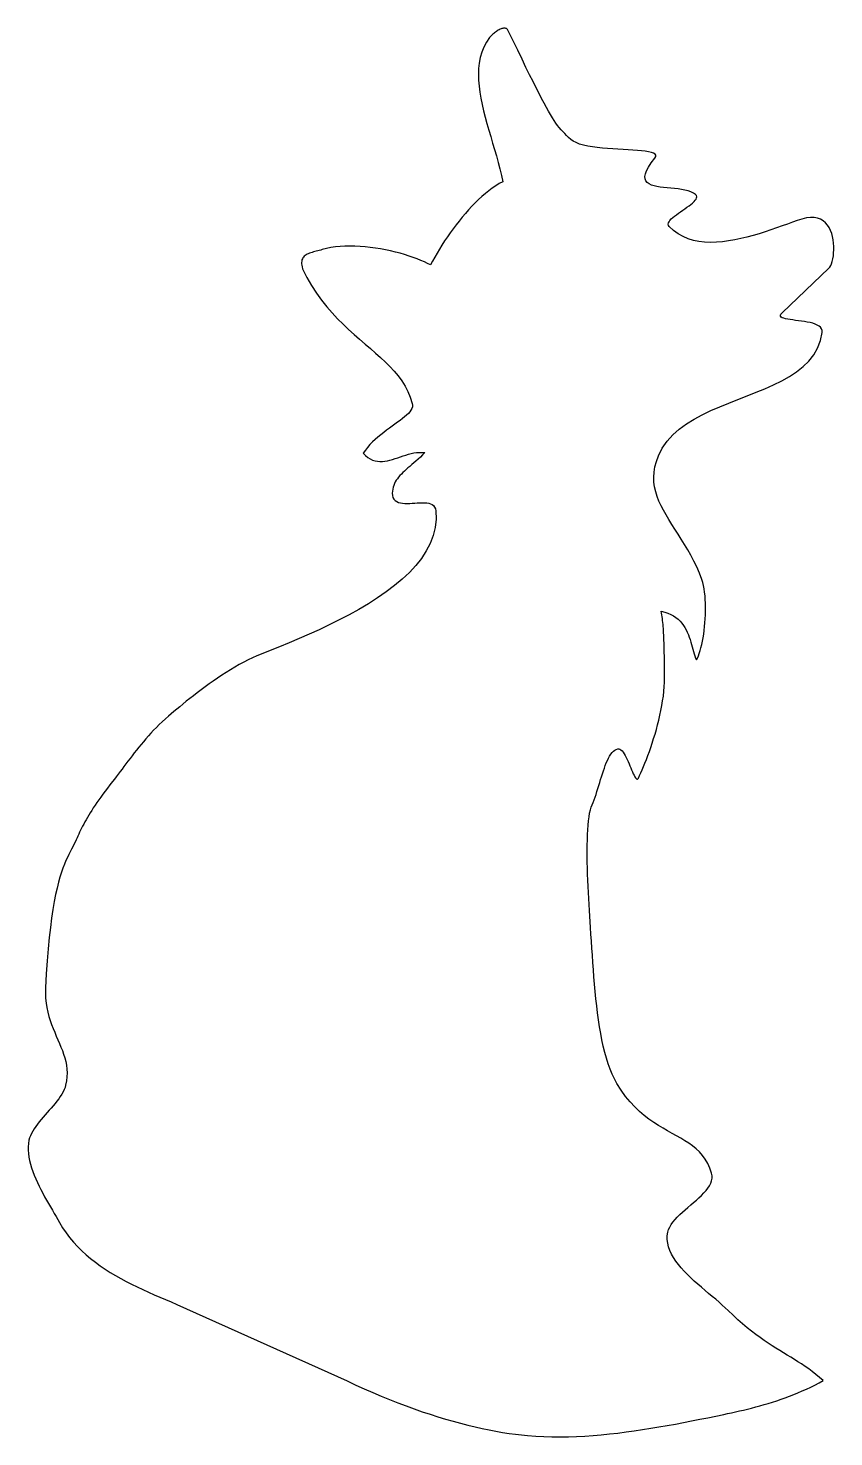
# Model space of a CAD drawing. Extents: x 241.5 to 258.8, y -547.3 to -517.
import ezdxf

# ---------------------------------------------------------------- set-up
doc = ezdxf.new("R2010")
doc.units = 0
doc.layers.get('0').update_dxf_attribs({"linetype": 'CONTINUOUS'})

msp = doc.modelspace()

# ---------------------------------------------------------------- linework, layer by layer
at = {"color": 1}
for p, q in [((250.139, -522.143), (250.139, -522.143)), ((257.7, -523.172), (258.705, -522.213)), ((244.689, -544.498), (248.347, -546.145))]:
    msp.add_line(p, q, dxfattribs=at)
for points in [[(251.805, -517.095), (251.796, -517.08), (251.786, -517.069), (251.774, -517.06), (251.76, -517.054), (251.745, -517.051), (251.729, -517.05), (251.712, -517.051), (251.694, -517.054), (251.675, -517.059), (251.656, -517.065), (251.636, -517.074), (251.616, -517.083), (251.596, -517.094), (251.576, -517.106), (251.556, -517.119), (251.537, -517.133), (251.518, -517.147), (251.499, -517.162), (251.482, -517.177), (251.465, -517.193), (251.449, -517.208), (251.435, -517.223), (251.422, -517.238), (251.41, -517.253)], [(253.156, -519.441), (253.109, -519.398), (253.066, -519.357), (253.025, -519.316), (252.986, -519.275), (252.948, -519.233), (252.91, -519.189), (252.874, -519.142), (252.837, -519.092), (252.799, -519.037), (252.76, -518.976), (252.719, -518.91), (252.677, -518.836), (252.631, -518.755), (252.582, -518.664), (252.53, -518.565), (252.473, -518.454), (252.412, -518.333), (252.345, -518.199), (252.272, -518.052), (252.193, -517.892), (252.108, -517.717), (252.015, -517.526), (251.914, -517.319), (251.805, -517.095)], [(251.41, -517.253), (251.343, -517.354), (251.287, -517.459), (251.244, -517.569), (251.211, -517.682), (251.188, -517.799), (251.174, -517.919), (251.17, -518.041), (251.173, -518.167), (251.183, -518.295), (251.2, -518.425), (251.222, -518.557), (251.249, -518.692), (251.281, -518.827), (251.316, -518.964), (251.353, -519.102), (251.393, -519.241), (251.434, -519.38), (251.475, -519.52), (251.516, -519.66), (251.556, -519.799), (251.595, -519.938), (251.631, -520.077), (251.664, -520.215), (251.692, -520.352)], [(254.966, -519.843), (254.985, -519.81), (254.986, -519.782), (254.969, -519.759), (254.937, -519.739), (254.89, -519.722), (254.83, -519.708), (254.759, -519.697), (254.678, -519.687), (254.589, -519.679), (254.492, -519.672), (254.389, -519.666), (254.281, -519.66), (254.171, -519.653), (254.059, -519.646), (253.947, -519.638), (253.835, -519.629), (253.727, -519.617), (253.622, -519.603), (253.523, -519.586), (253.43, -519.565), (253.346, -519.541), (253.271, -519.512), (253.207, -519.479), (253.156, -519.441)], [(255.839, -520.63), (255.793, -520.597), (255.738, -520.571), (255.677, -520.549), (255.609, -520.532), (255.537, -520.519), (255.462, -520.508), (255.384, -520.5), (255.306, -520.492), (255.228, -520.485), (255.152, -520.477), (255.079, -520.467), (255.01, -520.456), (254.947, -520.441), (254.89, -520.423), (254.841, -520.399), (254.801, -520.371), (254.772, -520.336), (254.755, -520.293), (254.75, -520.243), (254.76, -520.184), (254.785, -520.115), (254.827, -520.036), (254.887, -519.946), (254.966, -519.843)], [(251.692, -520.352), (251.618, -520.393), (251.543, -520.44), (251.469, -520.491), (251.395, -520.547), (251.321, -520.607), (251.247, -520.67), (251.174, -520.737), (251.102, -520.808), (251.03, -520.881), (250.959, -520.957), (250.89, -521.035), (250.821, -521.116), (250.754, -521.198), (250.689, -521.282), (250.624, -521.367), (250.562, -521.453), (250.502, -521.539), (250.443, -521.627), (250.386, -521.714), (250.332, -521.801), (250.28, -521.888), (250.23, -521.974), (250.183, -522.059), (250.139, -522.143)], [(255.275, -521.314), (255.258, -521.291), (255.253, -521.266), (255.257, -521.239), (255.269, -521.212), (255.289, -521.183), (255.316, -521.154), (255.349, -521.123), (255.386, -521.092), (255.427, -521.061), (255.471, -521.029), (255.517, -520.997), (255.563, -520.965), (255.61, -520.934), (255.655, -520.902), (255.699, -520.871), (255.739, -520.84), (255.776, -520.81), (255.807, -520.781), (255.833, -520.752), (255.852, -520.725), (255.863, -520.699), (255.865, -520.674), (255.857, -520.651), (255.839, -520.63)], [(258.705, -522.213), (258.726, -522.19), (258.746, -522.156), (258.763, -522.115), (258.779, -522.066), (258.792, -522.01), (258.802, -521.949), (258.809, -521.884), (258.812, -521.816), (258.812, -521.746), (258.808, -521.675), (258.799, -521.603), (258.785, -521.533), (258.766, -521.465), (258.742, -521.4), (258.711, -521.339), (258.675, -521.284), (258.633, -521.235), (258.583, -521.193), (258.526, -521.16), (258.462, -521.136), (258.39, -521.123), (258.31, -521.121), (258.222, -521.132), (258.125, -521.157)], [(258.125, -521.157), (258.027, -521.189), (257.923, -521.225), (257.813, -521.263), (257.699, -521.304), (257.581, -521.345), (257.459, -521.388), (257.334, -521.429), (257.206, -521.47), (257.076, -521.508), (256.945, -521.544), (256.813, -521.577), (256.681, -521.605), (256.549, -521.627), (256.418, -521.644), (256.289, -521.655), (256.161, -521.657), (256.035, -521.652), (255.913, -521.637), (255.794, -521.613), (255.68, -521.578), (255.57, -521.531), (255.466, -521.472), (255.367, -521.4), (255.275, -521.314)], [(247.813, -521.812), (247.781, -521.821), (247.748, -521.83), (247.716, -521.838), (247.685, -521.847), (247.653, -521.855), (247.623, -521.863), (247.594, -521.872), (247.565, -521.881), (247.538, -521.891), (247.512, -521.902), (247.488, -521.913), (247.465, -521.926), (247.445, -521.94), (247.426, -521.955), (247.41, -521.972), (247.396, -521.991), (247.384, -522.012), (247.376, -522.035), (247.37, -522.06), (247.367, -522.087), (247.368, -522.117), (247.372, -522.15), (247.379, -522.186), (247.39, -522.225)], [(250.139, -522.143), (250.078, -522.11), (250.009, -522.077), (249.935, -522.044), (249.854, -522.012), (249.769, -521.98), (249.679, -521.95), (249.584, -521.92), (249.486, -521.892), (249.384, -521.866), (249.28, -521.841), (249.173, -521.819), (249.065, -521.799), (248.955, -521.781), (248.845, -521.766), (248.734, -521.754), (248.624, -521.745), (248.515, -521.739), (248.406, -521.737), (248.3, -521.739), (248.196, -521.745), (248.095, -521.755), (247.997, -521.769), (247.903, -521.788), (247.813, -521.812)], [(247.39, -522.225), (247.484, -522.41), (247.583, -522.584), (247.687, -522.746), (247.796, -522.898), (247.908, -523.04), (248.023, -523.173), (248.14, -523.299), (248.259, -523.418), (248.378, -523.531), (248.498, -523.639), (248.616, -523.742), (248.733, -523.843), (248.848, -523.941), (248.959, -524.037), (249.067, -524.133), (249.171, -524.23), (249.269, -524.327), (249.361, -524.427), (249.446, -524.529), (249.524, -524.636), (249.594, -524.747), (249.655, -524.864), (249.706, -524.988), (249.747, -525.119)], [(258.561, -523.592), (258.561, -523.551), (258.549, -523.515), (258.527, -523.484), (258.495, -523.457), (258.456, -523.434), (258.41, -523.414), (258.358, -523.397), (258.301, -523.382), (258.241, -523.37), (258.179, -523.359), (258.116, -523.35), (258.052, -523.342), (257.99, -523.334), (257.929, -523.326), (257.873, -523.319), (257.82, -523.31), (257.773, -523.301), (257.734, -523.29), (257.702, -523.277), (257.678, -523.262), (257.666, -523.244), (257.664, -523.224), (257.675, -523.2), (257.7, -523.172)], [(255.041, -526.249), (255.124, -526.084), (255.228, -525.934), (255.35, -525.798), (255.489, -525.675), (255.642, -525.562), (255.808, -525.459), (255.983, -525.364), (256.168, -525.275), (256.358, -525.192), (256.553, -525.113), (256.749, -525.035), (256.946, -524.959), (257.14, -524.882), (257.331, -524.804), (257.516, -524.721), (257.692, -524.634), (257.858, -524.541), (258.012, -524.44), (258.151, -524.33), (258.274, -524.209), (258.379, -524.076), (258.463, -523.93), (258.524, -523.769), (258.561, -523.592)], [(249.747, -525.119), (249.753, -525.155), (249.75, -525.191), (249.739, -525.227), (249.72, -525.263), (249.695, -525.299), (249.664, -525.336), (249.626, -525.372), (249.584, -525.41), (249.537, -525.448), (249.487, -525.487), (249.433, -525.526), (249.376, -525.567), (249.317, -525.609), (249.257, -525.653), (249.195, -525.698), (249.133, -525.745), (249.072, -525.793), (249.011, -525.843), (248.951, -525.896), (248.894, -525.95), (248.839, -526.007), (248.787, -526.067), (248.739, -526.129), (248.695, -526.194)], [(248.695, -526.194), (248.745, -526.243), (248.795, -526.283), (248.845, -526.315), (248.896, -526.338), (248.948, -526.355), (249, -526.365), (249.053, -526.369), (249.106, -526.367), (249.16, -526.362), (249.214, -526.352), (249.269, -526.339), (249.324, -526.324), (249.38, -526.306), (249.436, -526.288), (249.493, -526.269), (249.55, -526.25), (249.607, -526.231), (249.665, -526.214), (249.724, -526.199), (249.782, -526.187), (249.841, -526.179), (249.901, -526.174), (249.961, -526.174), (250.021, -526.179)], [(250.021, -526.179), (249.971, -526.228), (249.922, -526.274), (249.874, -526.318), (249.828, -526.36), (249.783, -526.399), (249.739, -526.437), (249.697, -526.474), (249.656, -526.509), (249.617, -526.543), (249.58, -526.576), (249.545, -526.609), (249.513, -526.642), (249.482, -526.674), (249.453, -526.707), (249.427, -526.74), (249.404, -526.774), (249.383, -526.809), (249.365, -526.845), (249.35, -526.883), (249.337, -526.922), (249.328, -526.963), (249.322, -527.007), (249.319, -527.052), (249.32, -527.101)], [(255.973, -528.911), (255.921, -528.772), (255.864, -528.638), (255.802, -528.51), (255.738, -528.386), (255.671, -528.267), (255.603, -528.152), (255.533, -528.041), (255.464, -527.932), (255.396, -527.826), (255.33, -527.722), (255.266, -527.62), (255.205, -527.52), (255.149, -527.42), (255.097, -527.32), (255.052, -527.221), (255.013, -527.121), (254.982, -527.02), (254.959, -526.917), (254.945, -526.813), (254.941, -526.707), (254.947, -526.598), (254.966, -526.485), (254.997, -526.369), (255.041, -526.249)], [(249.32, -527.101), (249.333, -527.145), (249.354, -527.182), (249.38, -527.21), (249.413, -527.233), (249.451, -527.249), (249.493, -527.261), (249.538, -527.268), (249.587, -527.272), (249.639, -527.272), (249.692, -527.271), (249.746, -527.268), (249.801, -527.264), (249.855, -527.26), (249.909, -527.257), (249.961, -527.256), (250.011, -527.257), (250.059, -527.26), (250.102, -527.268), (250.142, -527.28), (250.177, -527.297), (250.206, -527.319), (250.229, -527.349), (250.246, -527.386), (250.255, -527.431)], [(250.255, -527.431), (250.261, -527.613), (250.242, -527.791), (250.2, -527.963), (250.135, -528.131), (250.049, -528.294), (249.945, -528.453), (249.823, -528.606), (249.685, -528.755), (249.532, -528.899), (249.366, -529.039), (249.188, -529.174), (249, -529.304), (248.804, -529.429), (248.6, -529.55), (248.391, -529.667), (248.178, -529.778), (247.962, -529.886), (247.745, -529.988), (247.528, -530.087), (247.313, -530.18), (247.101, -530.27), (246.895, -530.354), (246.694, -530.435), (246.502, -530.511)], [(255.857, -530.638), (255.879, -530.597), (255.899, -530.55), (255.919, -530.497), (255.937, -530.438), (255.955, -530.375), (255.972, -530.307), (255.987, -530.236), (256.001, -530.161), (256.014, -530.084), (256.025, -530.004), (256.034, -529.922), (256.042, -529.839), (256.048, -529.755), (256.052, -529.67), (256.055, -529.586), (256.055, -529.502), (256.053, -529.419), (256.049, -529.338), (256.043, -529.259), (256.034, -529.183), (256.023, -529.109), (256.009, -529.039), (255.993, -528.973), (255.973, -528.911)], [(255.173, -531.017), (255.172, -530.913), (255.171, -530.814), (255.17, -530.722), (255.169, -530.635), (255.168, -530.554), (255.167, -530.477), (255.165, -530.405), (255.164, -530.338), (255.162, -530.274), (255.16, -530.215), (255.158, -530.158), (255.156, -530.105), (255.153, -530.054), (255.15, -530.006), (255.147, -529.96), (255.144, -529.916), (255.14, -529.873), (255.136, -529.831), (255.131, -529.791), (255.127, -529.75), (255.121, -529.71), (255.116, -529.67), (255.11, -529.63), (255.103, -529.589)], [(255.103, -529.589), (255.178, -529.608), (255.246, -529.631), (255.308, -529.659), (255.365, -529.691), (255.417, -529.726), (255.464, -529.764), (255.506, -529.805), (255.544, -529.849), (255.578, -529.895), (255.609, -529.943), (255.637, -529.993), (255.661, -530.044), (255.684, -530.095), (255.704, -530.148), (255.722, -530.201), (255.738, -530.254), (255.754, -530.306), (255.769, -530.358), (255.783, -530.409), (255.797, -530.459), (255.811, -530.507), (255.825, -530.553), (255.841, -530.597), (255.857, -530.638)], [(246.502, -530.511), (246.408, -530.55), (246.314, -530.592), (246.219, -530.638), (246.123, -530.687), (246.028, -530.739), (245.933, -530.793), (245.839, -530.85), (245.745, -530.908), (245.652, -530.968), (245.56, -531.03), (245.469, -531.092), (245.38, -531.155), (245.293, -531.218), (245.207, -531.281), (245.124, -531.344), (245.043, -531.407), (244.965, -531.468), (244.889, -531.528), (244.817, -531.587), (244.748, -531.644), (244.682, -531.698), (244.62, -531.75), (244.562, -531.8), (244.508, -531.846)], [(254.611, -533.178), (254.637, -533.124), (254.664, -533.065), (254.692, -533.001), (254.722, -532.931), (254.752, -532.857), (254.783, -532.778), (254.814, -532.695), (254.846, -532.609), (254.877, -532.519), (254.908, -532.426), (254.938, -532.331), (254.968, -532.233), (254.996, -532.134), (255.024, -532.033), (255.049, -531.931), (255.073, -531.828), (255.095, -531.724), (255.115, -531.621), (255.132, -531.517), (255.147, -531.415), (255.158, -531.313), (255.166, -531.213), (255.171, -531.114), (255.173, -531.017)], [(244.508, -531.846), (244.44, -531.906), (244.373, -531.967), (244.309, -532.028), (244.247, -532.089), (244.187, -532.15), (244.129, -532.212), (244.073, -532.273), (244.019, -532.334), (243.966, -532.396), (243.915, -532.457), (243.865, -532.517), (243.817, -532.578), (243.77, -532.638), (243.724, -532.697), (243.679, -532.756), (243.634, -532.815), (243.591, -532.872), (243.549, -532.929), (243.507, -532.986), (243.465, -533.041), (243.424, -533.096), (243.383, -533.149), (243.342, -533.202), (243.302, -533.253)], [(253.615, -533.754), (253.637, -533.702), (253.659, -533.647), (253.68, -533.59), (253.7, -533.53), (253.72, -533.469), (253.74, -533.406), (253.759, -533.342), (253.779, -533.277), (253.798, -533.213), (253.817, -533.149), (253.837, -533.086), (253.857, -533.024), (253.878, -532.964), (253.899, -532.906), (253.92, -532.851), (253.943, -532.799), (253.966, -532.751), (253.991, -532.706), (254.016, -532.666), (254.043, -532.632), (254.072, -532.602), (254.101, -532.578), (254.132, -532.561), (254.165, -532.55)], [(254.165, -532.55), (254.189, -532.55), (254.213, -532.558), (254.236, -532.573), (254.259, -532.595), (254.282, -532.623), (254.304, -532.656), (254.326, -532.694), (254.347, -532.734), (254.368, -532.778), (254.389, -532.823), (254.409, -532.869), (254.428, -532.915), (254.447, -532.961), (254.465, -533.005), (254.483, -533.046), (254.5, -533.085), (254.516, -533.119), (254.532, -533.149), (254.547, -533.173), (254.561, -533.19), (254.575, -533.2), (254.588, -533.202), (254.6, -533.195), (254.611, -533.178)], [(243.302, -533.253), (243.245, -533.324), (243.192, -533.393), (243.142, -533.46), (243.094, -533.524), (243.048, -533.587), (243.005, -533.647), (242.964, -533.706), (242.926, -533.763), (242.889, -533.819), (242.855, -533.873), (242.822, -533.925), (242.791, -533.976), (242.762, -534.026), (242.735, -534.074), (242.709, -534.121), (242.684, -534.167), (242.66, -534.212), (242.638, -534.256), (242.617, -534.3), (242.596, -534.342), (242.577, -534.384), (242.558, -534.425), (242.54, -534.466), (242.522, -534.506)], [(253.581, -536.39), (253.573, -536.272), (253.565, -536.151), (253.557, -536.026), (253.55, -535.899), (253.542, -535.77), (253.536, -535.639), (253.529, -535.508), (253.524, -535.377), (253.519, -535.246), (253.515, -535.116), (253.512, -534.988), (253.511, -534.863), (253.51, -534.74), (253.511, -534.621), (253.513, -534.505), (253.517, -534.395), (253.522, -534.29), (253.529, -534.191), (253.538, -534.098), (253.549, -534.012), (253.562, -533.935), (253.578, -533.865), (253.595, -533.805), (253.615, -533.754)], [(242.522, -534.506), (242.499, -534.557), (242.474, -534.607), (242.448, -534.657), (242.42, -534.709), (242.392, -534.764), (242.362, -534.822), (242.331, -534.885), (242.3, -534.954), (242.268, -535.03), (242.236, -535.113), (242.204, -535.205), (242.172, -535.308), (242.141, -535.421), (242.109, -535.546), (242.079, -535.685), (242.049, -535.837), (242.02, -536.005), (241.993, -536.189), (241.966, -536.39), (241.942, -536.61), (241.919, -536.849), (241.897, -537.108), (241.878, -537.389), (241.861, -537.692)], [(254.146, -539.746), (254.094, -539.651), (254.046, -539.55), (254.002, -539.441), (253.96, -539.326), (253.922, -539.205), (253.887, -539.079), (253.855, -538.947), (253.826, -538.811), (253.799, -538.671), (253.775, -538.527), (253.752, -538.38), (253.732, -538.23), (253.713, -538.078), (253.696, -537.925), (253.681, -537.77), (253.667, -537.614), (253.654, -537.457), (253.642, -537.301), (253.631, -537.145), (253.62, -536.99), (253.61, -536.837), (253.6, -536.686), (253.591, -536.536), (253.581, -536.39)], [(241.861, -537.692), (241.859, -537.805), (241.864, -537.913), (241.874, -538.017), (241.89, -538.116), (241.91, -538.212), (241.935, -538.304), (241.962, -538.394), (241.993, -538.48), (242.025, -538.565), (242.059, -538.647), (242.093, -538.728), (242.127, -538.807), (242.161, -538.885), (242.193, -538.963), (242.224, -539.041), (242.251, -539.118), (242.275, -539.196), (242.296, -539.275), (242.311, -539.355), (242.321, -539.437), (242.326, -539.52), (242.323, -539.605), (242.313, -539.693), (242.295, -539.784)], [(242.295, -539.784), (242.281, -539.831), (242.262, -539.879), (242.239, -539.928), (242.211, -539.977), (242.18, -540.026), (242.145, -540.075), (242.108, -540.125), (242.069, -540.175), (242.028, -540.225), (241.985, -540.275), (241.942, -540.325), (241.898, -540.375), (241.854, -540.425), (241.811, -540.475), (241.768, -540.525), (241.727, -540.575), (241.688, -540.625), (241.652, -540.675), (241.618, -540.724), (241.587, -540.774), (241.56, -540.823), (241.537, -540.871), (241.519, -540.92), (241.506, -540.967)], [(256.185, -541.679), (256.146, -541.568), (256.1, -541.467), (256.047, -541.376), (255.988, -541.295), (255.923, -541.221), (255.852, -541.153), (255.776, -541.091), (255.695, -541.034), (255.611, -540.979), (255.522, -540.926), (255.43, -540.875), (255.336, -540.822), (255.239, -540.769), (255.14, -540.712), (255.04, -540.652), (254.939, -540.587), (254.837, -540.515), (254.735, -540.436), (254.633, -540.349), (254.532, -540.252), (254.433, -540.145), (254.335, -540.025), (254.239, -539.893), (254.146, -539.746)], [(241.506, -540.967), (241.495, -541.037), (241.489, -541.108), (241.489, -541.18), (241.495, -541.254), (241.505, -541.329), (241.52, -541.406), (241.539, -541.483), (241.562, -541.561), (241.589, -541.639), (241.619, -541.717), (241.651, -541.796), (241.686, -541.874), (241.723, -541.953), (241.762, -542.03), (241.802, -542.107), (241.843, -542.183), (241.885, -542.258), (241.926, -542.332), (241.968, -542.404), (242.009, -542.475), (242.049, -542.543), (242.089, -542.61), (242.126, -542.674), (242.162, -542.736)], [(255.243, -542.946), (255.259, -542.89), (255.283, -542.836), (255.315, -542.781), (255.354, -542.728), (255.398, -542.674), (255.447, -542.621), (255.501, -542.569), (255.557, -542.517), (255.616, -542.464), (255.676, -542.413), (255.737, -542.361), (255.797, -542.309), (255.856, -542.257), (255.913, -542.206), (255.968, -542.154), (256.018, -542.102), (256.064, -542.051), (256.105, -541.998), (256.139, -541.946), (256.166, -541.894), (256.185, -541.841), (256.195, -541.787), (256.195, -541.734), (256.185, -541.679)], [(242.162, -542.736), (242.23, -542.85), (242.303, -542.958), (242.381, -543.062), (242.463, -543.16), (242.55, -543.255), (242.64, -543.345), (242.734, -543.432), (242.832, -543.514), (242.933, -543.593), (243.037, -543.669), (243.144, -543.742), (243.253, -543.811), (243.365, -543.878), (243.48, -543.943), (243.596, -544.005), (243.713, -544.065), (243.832, -544.124), (243.953, -544.18), (244.074, -544.236), (244.197, -544.29), (244.32, -544.343), (244.443, -544.395), (244.566, -544.446), (244.689, -544.498)], [(256.54, -544.631), (256.479, -544.573), (256.414, -544.513), (256.344, -544.452), (256.272, -544.39), (256.197, -544.327), (256.121, -544.263), (256.043, -544.197), (255.965, -544.131), (255.888, -544.064), (255.811, -543.996), (255.737, -543.927), (255.665, -543.856), (255.596, -543.785), (255.531, -543.713), (255.47, -543.64), (255.415, -543.567), (255.365, -543.492), (255.322, -543.416), (255.287, -543.34), (255.259, -543.263), (255.24, -543.185), (255.231, -543.106), (255.231, -543.026), (255.243, -542.946)], [(258.584, -546.138), (258.505, -546.069), (258.427, -546.004), (258.35, -545.944), (258.273, -545.887), (258.196, -545.833), (258.119, -545.781), (258.042, -545.732), (257.965, -545.683), (257.887, -545.635), (257.808, -545.588), (257.729, -545.54), (257.649, -545.491), (257.567, -545.441), (257.484, -545.389), (257.4, -545.334), (257.314, -545.276), (257.226, -545.214), (257.136, -545.148), (257.043, -545.077), (256.948, -545.001), (256.85, -544.919), (256.75, -544.83), (256.647, -544.734), (256.54, -544.631)], [(248.347, -546.145), (248.532, -546.233), (248.717, -546.317), (248.9, -546.397), (249.081, -546.474), (249.26, -546.547), (249.438, -546.617), (249.614, -546.684), (249.788, -546.747), (249.96, -546.807), (250.13, -546.863), (250.297, -546.916), (250.463, -546.966), (250.625, -547.013), (250.786, -547.057), (250.943, -547.097), (251.098, -547.134), (251.25, -547.168), (251.399, -547.199), (251.546, -547.226), (251.689, -547.251), (251.829, -547.273), (251.965, -547.291), (252.098, -547.307), (252.228, -547.32)], [(256.444, -546.865), (256.527, -546.848), (256.611, -546.83), (256.696, -546.811), (256.782, -546.792), (256.869, -546.771), (256.956, -546.75), (257.045, -546.728), (257.134, -546.705), (257.223, -546.68), (257.313, -546.655), (257.404, -546.628), (257.494, -546.6), (257.585, -546.57), (257.677, -546.539), (257.768, -546.507), (257.859, -546.473), (257.951, -546.438), (258.042, -546.4), (258.133, -546.361), (258.224, -546.321), (258.315, -546.278), (258.405, -546.233), (258.495, -546.187), (258.584, -546.138)], [(252.228, -547.32), (252.402, -547.333), (252.577, -547.341), (252.752, -547.346), (252.928, -547.347), (253.104, -547.345), (253.281, -547.339), (253.458, -547.33), (253.635, -547.318), (253.812, -547.303), (253.99, -547.286), (254.167, -547.266), (254.345, -547.243), (254.522, -547.219), (254.699, -547.193), (254.876, -547.164), (255.053, -547.135), (255.229, -547.104), (255.405, -547.072), (255.58, -547.039), (255.754, -547.005), (255.928, -546.97), (256.101, -546.936), (256.273, -546.9), (256.444, -546.865)]]:
    msp.add_lwpolyline(points, dxfattribs=at)

doc.saveas('drawing.dxf')
